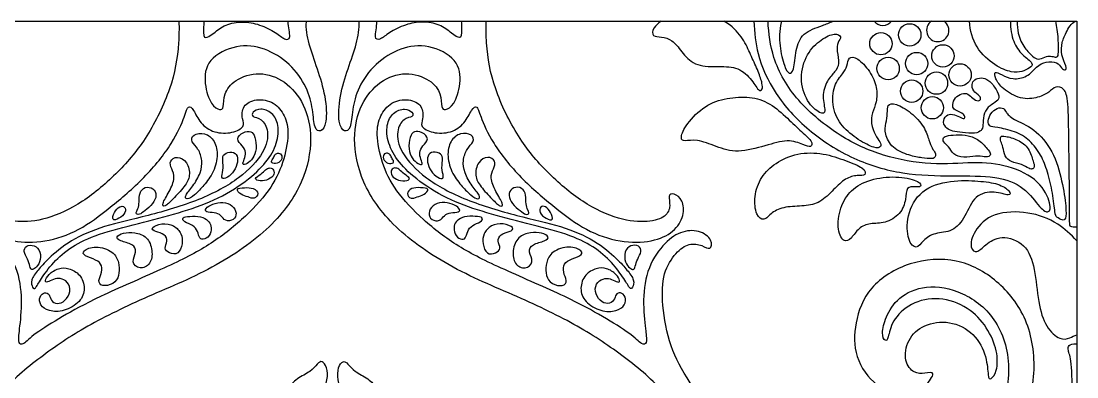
# Model space of a CAD drawing. Header units: millimetres. Extents: x 0 to 462, y -16 to 227.
# Drawn here: x 146.3 to 226.8, y 199.7 to 226.8 of the extents above; entities that cross this region are included whole.
import ezdxf

# ---------------------------------------------------------------- set-up
doc = ezdxf.new("R2010")
doc.units = ezdxf.units.MM
doc.header["$MEASUREMENT"] = 0
doc.layers.add('Layer 03', color=5, linetype='Continuous')

msp = doc.modelspace()

# ---------------------------------------------------------------- linework, layer by layer
at = {"layer": 'Layer 03'}
for p, q in [((0, 226.757), (226.757, 226.757)), ((226.757, 226.757), (226.757, 0))]:
    msp.add_line(p, q, dxfattribs=at)
for centre in [(214.025, 225.712), (211.835, 225.041), (214.556, 223.528), (216.554, 224.108), (212.382, 223.151), (216.061, 222.04), (217.86, 222.664), (214.176, 221.428), (215.749, 220.169)]:
    msp.add_circle(centre, 0.852, dxfattribs=at)
for centre, start, end in [((211.977, 227.283), 218.10612, 321.89388), ((216.162, 226.048), 123.63971, 56.36029)]:
    msp.add_arc(centre, 0.852, start, end, dxfattribs=at)
for points, knots in [([(158.368, 226.757), (158.381, 226.194), (158.347, 224.402), (157.866, 221.689), (155.956, 217.804), (153.812, 215.258), (151.024, 212.872), (148.205, 211.571), (145.954, 211.422), (144.634, 211.849), (144.281, 212.704), (144.56, 213.558), (144.077, 213.688), (143.371, 213.168), (143.254, 211.979), (144.033, 210.678), (145.676, 209.935), (148.128, 209.861), (150.803, 210.79), (153.054, 212.49), (155.789, 214.795), (157.989, 217.533), (158.881, 219.701), (159.046, 220.388), (159.47, 220.085), (159.972, 218.955), (161.017, 218.225), (162.497, 218.2), (163.435, 218.767), (163.164, 219.236), (163.164, 220.346), (164.224, 220.889), (165.655, 220.642), (166.469, 219.581), (166.79, 218.274), (166.351, 215.96), (165.365, 213.884), (163.216, 211.619), (160.563, 209.562), (157.308, 207.959), (151.962, 205.672), (149.449, 204.263), (147.273, 202.934), (146.466, 202.054), (146.124, 202.225), (146.173, 202.886), (146.466, 205.184), (146.226, 207.807), (144.911, 209.843), (143.591, 210.784), (142.13, 210.904), (141.063, 210.092), (141.263, 209.271), (141.885, 209.712), (142.906, 209.91), (143.924, 209.191), (144.925, 207.67), (145.025, 205.269), (144.406, 201.92), (143.024, 199.4), (140.519, 195.918), (136.682, 192.929), (132.966, 191.373), (127.299, 191.551), (123.522, 192.63), (119.418, 195.77), (118.19, 200.172), (119.291, 204.152), (122.056, 206.297), (124.959, 206.752), (127.064, 205.756), (127.975, 204.22), (128.288, 202.911), (127.975, 202.342), (127.747, 202.541), (127.519, 203.935), (126.097, 205.358), (123.877, 205.842), (121.601, 205.017), (120.178, 203.48), (119.382, 201.631), (119.439, 200.037), (119.979, 199.411), (120.15, 199.639), (120.207, 201.175), (121.117, 203.053), (123.081, 204.021), (125.101, 203.708), (126.324, 202.57), (126.58, 200.805), (125.755, 199.923), (124.991, 199.923), (124.052, 200.151), (124.887, 198.928), (126.196, 198.188), (128.757, 198.785), (130.379, 201.232), (130.35, 203.736), (129.365, 206.592), (126.168, 208.562), (122.457, 208.819), (119.368, 207.135), (117.027, 204.223), (116.334, 199.97), (117.546, 195.697), (120.318, 192.059), (124.873, 190.151), (129.454, 189.294), (134.556, 189.895), (137.121, 191.157), (139.622, 192.808), (141.085, 194.803), (141.315, 194.298), (140.483, 192.533), (140.769, 190.856), (141.119, 190.239)], [47.263535, 47.263535, 47.263535, 47.263535, 47.816807, 49.042878, 50.26895, 51.495022, 52.721094, 53.947166, 55.173238, 56.39931, 57.625382, 58.851454, 60.077526, 61.303598, 62.52967, 63.755742, 64.981814, 66.207886, 67.433958, 68.66003, 69.886102, 71.112174, 72.338246, 73.564318, 74.79039, 76.016462, 77.242534, 78.468606, 79.694678, 80.920749, 82.146821, 83.372893, 84.598965, 85.825037, 87.051109, 88.277181, 89.503253, 90.729325, 91.955397, 93.181469, 94.407541, 95.633613, 96.859685, 98.085757, 99.311829, 100.537901, 101.763973, 102.990045, 104.216117, 105.442189, 106.668261, 107.894333, 109.120405, 110.346477, 111.572549, 112.79862, 114.024692, 115.250764, 116.476836, 117.702908, 118.92898, 120.155052, 121.381124, 122.607196, 123.833268, 125.05934, 126.285412, 127.511484, 128.737556, 129.963628, 131.1897, 132.415772, 133.641844, 134.867916, 136.093988, 137.32006, 138.546132, 139.772204, 140.998276, 142.224348, 143.45042, 144.676491, 145.902563, 147.128635, 148.354707, 149.580779, 150.806851, 152.032923, 153.258995, 154.485067, 155.711139, 156.937211, 158.163283, 159.389355, 160.615427, 161.841499, 163.067571, 164.293643, 165.519715, 166.745787, 167.971859, 169.197931, 170.424003, 171.650075, 172.876147, 174.102219, 175.328291, 176.554362, 177.780434, 179.006506, 180.232578, 181.45865, 182.684722, 183.910794, 184.994153, 184.994153, 184.994153, 184.994153]), ([(168.059, 226.757), (168.057, 226.74), (168.001, 226.212), (168.201, 225.065), (168.893, 223.172), (169.562, 221.042), (169.661, 218.874), (169.144, 218.283), (168.676, 218.505), (168.577, 219.983), (168.183, 221.707), (166.866, 223.555), (164.897, 224.787), (162.786, 225.034), (160.436, 223.9), (160.247, 221.954), (160.82, 220.303), (161.535, 219.958), (161.786, 220.106), (161.762, 221.215), (162.526, 222.32), (164.504, 222.973), (166.475, 222.283), (167.978, 220.507), (168.598, 217.917), (167.975, 214.504), (165.592, 211.076), (161.037, 207.864), (155.567, 205.665), (150.975, 203.404), (147.61, 201.079), (144.369, 198.351), (142.939, 195.013), (141.936, 192.585), (142.247, 190.685), (143.496, 190.23), (144.422, 190.371), (145.105, 190.656), (145.362, 190.029), (144.65, 189.147), (143.658, 188.772), (142.986, 188.903), (142.936, 188.914)], [-232.995226, -232.995226, -232.995226, -232.995226, -232.953673, -231.727601, -230.501529, -229.275457, -228.049385, -226.823313, -225.597241, -224.371169, -223.145097, -221.919025, -220.692953, -219.466881, -218.240809, -217.014737, -215.788665, -214.562593, -213.336521, -212.110449, -210.884377, -209.658305, -208.432233, -207.206162, -205.98009, -204.754018, -203.527946, -202.301874, -201.075802, -199.84973, -198.623658, -197.397586, -196.171514, -194.945442, -193.71937, -192.493298, -191.267226, -190.041154, -188.815082, -187.58901, -186.362938, -186.264738, -186.264738, -186.264738, -186.264738]), ([(160.261, 226.757), (160.254, 226.549), (160.223, 225.748), (160.294, 225.336), (160.98, 225.808), (161.881, 226.536), (163.231, 226.757), (164.496, 226.536), (165.825, 225.872), (166.426, 225.314), (166.962, 225.357), (166.689, 226.296), (166.694, 226.752), (166.694, 226.757)], [-17.526117, -17.526117, -17.526117, -17.526117, -17.165007, -15.938936, -14.712864, -13.486792, -12.26072, -11.034648, -9.808576, -8.582504, -7.356432, -6.13036, -6.115479, -6.115479, -6.115479, -6.115479]), ([(197.2, 188.914), (197.149, 188.903), (196.478, 188.772), (195.486, 189.147), (194.774, 190.029), (195.03, 190.656), (195.714, 190.371), (196.639, 190.23), (197.888, 190.685), (198.199, 192.585), (197.197, 195.013), (195.767, 198.351), (192.526, 201.079), (189.16, 203.404), (184.569, 205.665), (179.099, 207.864), (174.544, 211.076), (172.161, 214.504), (171.538, 217.917), (172.157, 220.507), (173.66, 222.283), (175.631, 222.973), (177.61, 222.32), (178.374, 221.215), (178.349, 220.106), (178.601, 219.958), (179.315, 220.303), (179.889, 221.954), (179.699, 223.9), (177.349, 225.034), (175.239, 224.787), (173.27, 223.555), (171.953, 221.707), (171.559, 219.983), (171.46, 218.505), (170.992, 218.283), (170.475, 218.874), (170.573, 221.042), (171.242, 223.172), (171.935, 225.065), (172.135, 226.212), (172.079, 226.74), (172.077, 226.757)], [181.44293, 181.44293, 181.44293, 181.44293, 181.54113, 182.767202, 183.993274, 185.219346, 186.445418, 187.67149, 188.897562, 190.123634, 191.349706, 192.575778, 193.80185, 195.027922, 196.253994, 197.480066, 198.706138, 199.93221, 201.158282, 202.384354, 203.610425, 204.836497, 206.062569, 207.288641, 208.514713, 209.740785, 210.966857, 212.192929, 213.419001, 214.645073, 215.871145, 217.097217, 218.323289, 219.549361, 220.775433, 222.001505, 223.227577, 224.453649, 225.679721, 226.905793, 228.131865, 228.173418, 228.173418, 228.173418, 228.173418]), ([(179.874, 226.757), (179.882, 226.549), (179.913, 225.748), (179.841, 225.336), (179.155, 225.808), (178.255, 226.536), (176.904, 226.757), (175.639, 226.536), (174.31, 225.872), (173.71, 225.314), (173.174, 225.357), (173.447, 226.296), (173.442, 226.752), (173.442, 226.757)], [-17.526117, -17.526117, -17.526117, -17.526117, -17.165007, -15.938936, -14.712864, -13.486792, -12.26072, -11.034648, -9.808576, -8.582504, -7.356432, -6.13036, -6.115479, -6.115479, -6.115479, -6.115479]), ([(199.017, 190.239), (199.367, 190.856), (199.653, 192.533), (198.821, 194.298), (199.05, 194.803), (200.514, 192.808), (203.015, 191.157), (205.579, 189.895), (210.682, 189.294), (215.263, 190.151), (219.818, 192.059), (222.589, 195.697), (223.802, 199.97), (223.109, 204.223), (220.768, 207.135), (217.678, 208.819), (213.967, 208.562), (210.77, 206.592), (209.785, 203.736), (209.757, 201.232), (211.379, 198.785), (213.94, 198.188), (215.249, 198.928), (216.084, 200.151), (215.145, 199.923), (214.38, 199.923), (213.555, 200.805), (213.811, 202.57), (215.035, 203.708), (217.055, 204.021), (219.018, 203.053), (219.929, 201.175), (219.986, 199.639), (220.157, 199.411), (220.697, 200.037), (220.754, 201.631), (219.957, 203.48), (218.535, 205.017), (216.258, 205.842), (214.039, 205.358), (212.616, 203.935), (212.389, 202.541), (212.161, 202.342), (211.848, 202.911), (212.161, 204.22), (213.072, 205.756), (215.177, 206.752), (218.079, 206.297), (220.845, 204.152), (221.946, 200.172), (220.718, 195.77), (216.614, 192.63), (212.836, 191.551), (207.17, 191.373), (203.454, 192.929), (199.616, 195.918), (197.112, 199.4), (195.73, 201.92), (195.111, 205.269), (195.211, 207.67), (196.211, 209.191), (197.23, 209.91), (198.251, 209.712), (198.872, 209.271), (199.073, 210.092), (198.006, 210.904), (196.545, 210.784), (195.224, 209.843), (193.91, 207.807), (193.67, 205.184), (193.963, 202.886), (194.012, 202.225), (193.67, 202.054), (192.863, 202.934), (190.687, 204.263), (188.173, 205.672), (182.828, 207.959), (179.573, 209.562), (176.92, 211.619), (174.771, 213.884), (173.785, 215.96), (173.346, 218.274), (173.667, 219.581), (174.481, 220.642), (175.911, 220.889), (176.972, 220.346), (176.972, 219.236), (176.701, 218.767), (177.638, 218.2), (179.118, 218.225), (180.164, 218.955), (180.666, 220.085), (181.09, 220.388), (181.255, 219.701), (182.146, 217.533), (184.347, 214.795), (187.081, 212.49), (189.332, 210.79), (192.008, 209.861), (194.46, 209.935), (196.103, 210.678), (196.882, 211.979), (196.765, 213.168), (196.059, 213.688), (195.576, 213.558), (195.854, 212.704), (195.501, 211.849), (194.182, 211.422), (191.931, 211.571), (189.112, 212.872), (186.323, 215.258), (184.18, 217.804), (182.27, 221.689), (181.789, 224.402), (181.755, 226.194), (181.768, 226.757)], [27.157249, 27.157249, 27.157249, 27.157249, 28.240608, 29.46668, 30.692752, 31.918824, 33.144896, 34.370968, 35.59704, 36.823112, 38.049184, 39.275256, 40.501328, 41.7274, 42.953472, 44.179544, 45.405616, 46.631688, 47.857759, 49.083831, 50.309903, 51.535975, 52.762047, 53.988119, 55.214191, 56.440263, 57.666335, 58.892407, 60.118479, 61.344551, 62.570623, 63.796695, 65.022767, 66.248839, 67.474911, 68.700983, 69.927055, 71.153127, 72.379199, 73.605271, 74.831343, 76.057415, 77.283487, 78.509559, 79.73563, 80.961702, 82.187774, 83.413846, 84.639918, 85.86599, 87.092062, 88.318134, 89.544206, 90.770278, 91.99635, 93.222422, 94.448494, 95.674566, 96.900638, 98.12671, 99.352782, 100.578854, 101.804926, 103.030998, 104.25707, 105.483142, 106.709214, 107.935286, 109.161358, 110.38743, 111.613501, 112.839573, 114.065645, 115.291717, 116.517789, 117.743861, 118.969933, 120.196005, 121.422077, 122.648149, 123.874221, 125.100293, 126.326365, 127.552437, 128.778509, 130.004581, 131.230653, 132.456725, 133.682797, 134.908869, 136.134941, 137.361013, 138.587085, 139.813157, 141.039229, 142.265301, 143.491372, 144.717444, 145.943516, 147.169588, 148.39566, 149.621732, 150.847804, 152.073876, 153.299948, 154.52602, 155.752092, 156.978164, 158.204236, 159.430308, 160.65638, 161.882452, 163.108524, 164.334596, 164.887867, 164.887867, 164.887867, 164.887867]), ([(195.093, 226.757), (194.86, 226.598), (194.373, 226.134), (194.415, 225.555), (195.104, 225.58), (195.939, 225.358), (196.627, 224.474), (197.561, 223.343), (199.331, 223.269), (200.83, 223.343), (201.96, 222.434), (202.55, 221.328), (202.821, 221.574), (202.821, 221.942), (202.621, 222.576), (202.476, 222.932), (202.331, 223.289), (201.952, 224.08), (201.482, 225.218), (200.675, 226.256), (200.037, 226.666), (199.87, 226.757)], [4.619235, 4.619235, 4.619235, 4.619235, 5.065578, 5.789232, 6.512886, 7.236539, 7.960193, 8.683847, 9.407501, 10.131155, 10.854809, 11.578463, 12.302117, 13.025771, 13.749425, 13.749425, 13.749425, 14.473079, 15.196733, 15.920387, 16.16039, 16.16039, 16.16039, 16.16039]), ([(202.161, 226.757), (202.195, 225.875), (202.39, 224.082), (203.663, 221.211), (206.2, 218.392), (209.723, 216.138), (213.459, 215.048), (217.406, 214.963), (220.693, 214.998), (222.799, 214.19), (224.011, 212.401), (224.646, 212.113), (224.848, 212.719), (224.011, 214.623), (221.559, 215.835), (218.904, 216.065), (215.754, 215.754), (211.922, 216.44), (209.818, 217.389), (208.716, 218.091), (207.613, 218.792), (205.307, 220.648), (203.559, 223.708), (203.281, 225.82), (203.233, 226.757)], [57.475223, 57.475223, 57.475223, 57.475223, 58.885807, 60.670225, 62.454644, 64.239062, 66.023481, 67.807899, 69.592317, 71.376736, 73.161154, 74.945573, 76.729991, 78.514409, 80.298828, 82.083246, 83.867665, 85.652083, 87.436501, 87.436501, 87.436501, 89.22092, 91.005338, 92.40658, 92.40658, 92.40658, 92.40658]), ([(204.268, 226.757), (204.259, 226.719), (204.103, 226.059), (204.068, 224.888), (204.485, 223.198), (204.858, 222.693), (205.092, 222.823), (205.169, 223.14), (205.246, 223.458), (205.32, 224.597), (205.809, 225.884), (207.152, 226.338), (207.933, 226.633), (208.184, 226.757)], [10.662151, 10.662151, 10.662151, 10.662151, 10.712925, 11.536996, 12.361067, 13.185139, 14.00921, 14.00921, 14.00921, 14.833281, 15.657352, 16.481423, 16.939749, 16.939749, 16.939749, 16.939749]), ([(221.703, 226.757), (221.703, 226.753), (221.687, 226.196), (221.868, 225.125), (222.585, 224.166), (223.521, 223.521), (223.195, 223.195), (222.585, 222.898), (221.842, 222.807), (220.538, 223.315), (219.057, 224.602), (218.601, 226.028), (218.573, 226.757)], [3.075388, 3.075388, 3.075388, 3.075388, 3.080855, 3.851068, 4.621282, 5.391496, 6.16171, 6.931923, 7.702137, 8.472351, 9.242564, 9.95094, 9.95094, 9.95094, 9.95094]), ([(222.209, 226.757), (222.203, 226.427), (222.268, 225.614), (222.786, 224.657), (223.44, 224.033), (223.787, 223.787), (224.34, 224.047), (224.761, 224.134), (225.138, 223.975), (225.356, 224.062), (225.356, 224.686), (225.33, 225.839), (225.19, 226.542), (225.145, 226.757)], [1.686793, 1.686793, 1.686793, 1.686793, 2.102148, 2.802863, 3.503579, 4.204295, 4.905011, 5.605727, 6.306443, 7.007159, 7.707875, 8.40859, 8.711458, 8.711458, 8.711458, 8.711458]), ([(226.757, 210.047), (226.307, 210.537), (225.133, 211.558), (223.119, 212.296), (220.32, 212.259), (218.81, 210.749), (218.589, 209.423), (219.141, 209.055), (219.731, 209.718), (220.946, 210.528), (222.898, 209.865), (223.598, 207.987), (223.782, 205.298), (224.371, 203.404), (225.531, 202.443), (226.136, 202.612), (226.571, 202.825), (226.757, 202.874)], [2.267585, 2.267585, 2.267585, 2.267585, 3.001181, 4.001575, 5.001969, 6.002363, 7.002757, 8.003151, 9.003544, 10.003938, 11.004332, 12.004726, 13.00512, 14.005513, 15.005907, 16.006301, 16.725171, 16.725171, 16.725171, 16.725171])]:
    msp.add_open_spline(points, degree=3, knots=knots, dxfattribs=at)
for points in [[(226.757, 211.073), (226.506, 211.073), (226.254, 211.109), (226.182, 211.271), (226.205, 213.091), (226.144, 217.756), (226.107, 220.803), (225.822, 221.678), (225.1, 221.849), (224.681, 221.355), (223.864, 220.917), (222.476, 220.746), (221.04, 221.621), (220.526, 222.4), (220.431, 222.99), (221.021, 222.686), (221.838, 222.286), (223.002, 222.472), (223.686, 223.328), (224.39, 223.708), (225.302, 223.651), (225.568, 223.157), (225.91, 222.986), (226.006, 223.252), (225.53, 224.183), (225.599, 225.153), (225.94, 225.94), (226.427, 226.753), (226.757, 226.757)], [(207.558, 219.966), (207.562, 220.194), (207.302, 221.008), (207.71, 222.3), (208.364, 222.884), (208.683, 223.485), (208.471, 224.494), (208.506, 225.167), (208.909, 225.578), (208.36, 225.897), (207.296, 225.419), (206.143, 224.337), (205.594, 222.405), (206.161, 220.561), (207.278, 219.639), (207.554, 219.737), (207.558, 219.966)], [(211.408, 218.111), (211.281, 218.351), (211.05, 218.983), (211.159, 219.767), (211.506, 220.569), (211.579, 221.7), (211.032, 222.94), (210.011, 224.052), (209.336, 224.052), (209.281, 223.341), (208.971, 222.776), (208.224, 221.973), (208.078, 220.132), (208.825, 218.71), (210.102, 217.707), (211.433, 217.014), (211.87, 217.196), (211.816, 217.543), (211.536, 217.871), (211.408, 218.111)], [(219.603, 218.862), (219.616, 219.056), (219.597, 219.597), (219.972, 220.259), (220.581, 220.581), (220.904, 220.904), (220.663, 221.536), (220.047, 222.332), (219.461, 222.483), (218.92, 222.332), (218.74, 221.972), (218.804, 221.431), (219.42, 221.055), (219.465, 220.755), (219.164, 220.634), (218.728, 220.965), (218.383, 221.311), (217.842, 221.22), (217.381, 220.842), (217.237, 220.236), (217.451, 219.997), (217.914, 219.833), (218.278, 219.552), (218.206, 219.289), (217.863, 219.45), (217.278, 219.728), (216.781, 219.625), (216.501, 219.043), (216.846, 218.557), (217.255, 218.372), (217.989, 218.3), (219.068, 218.17), (219.515, 218.43), (219.589, 218.667), (219.603, 218.862)], [(205.656, 218.47), (205.312, 218.782), (204.616, 219.478), (203.199, 220.696), (201.658, 221.044), (199.869, 220.895), (198.235, 220.278), (196.811, 218.68), (196.536, 217.781), (196.836, 217.581), (197.76, 217.806), (199.284, 217.206), (200.882, 216.682), (203.08, 217.281), (204.762, 217.807), (205.986, 217.333), (206.552, 217.106), (206.677, 217.606), (205.999, 218.158), (205.656, 218.47)], [(215.734, 217.104), (215.651, 217.254), (215.491, 217.629), (215.185, 218.706), (214.157, 219.83), (212.904, 220.554), (212.277, 220.425), (212.358, 219.75), (212.213, 218.979), (212.084, 218.224), (212.647, 217.067), (214.045, 216.504), (214.961, 216.344), (215.78, 216.247), (216.021, 216.44), (215.989, 216.729), (215.817, 216.954), (215.734, 217.104)], [(148.482, 208.713), (148.885, 209.094), (150.053, 210.105), (152.581, 211.181), (155.886, 211.894), (160.03, 213.105), (163.118, 214.778), (164.983, 216.813), (165.255, 218.441), (164.644, 219.391), (163.898, 219.459), (163.932, 219.832), (164.542, 220.171), (165.492, 219.832), (166.001, 218.916), (165.899, 217.457), (165.085, 216.033), (163.593, 214.574), (161.049, 213.048), (158.403, 212.166), (155.303, 211.364), (152.093, 210.553), (150.168, 209.641), (148.748, 208.391), (147.802, 207.073), (147.397, 206.33), (147.228, 206.431), (147.025, 207.039), (147.633, 207.816), (148.078, 208.331), (148.482, 208.713)], [(191.654, 208.713), (191.251, 209.094), (190.082, 210.105), (187.555, 211.181), (184.25, 211.894), (180.106, 213.105), (177.018, 214.778), (175.153, 216.813), (174.881, 218.441), (175.492, 219.391), (176.238, 219.459), (176.204, 219.832), (175.593, 220.171), (174.644, 219.832), (174.135, 218.916), (174.237, 217.457), (175.051, 216.033), (176.543, 214.574), (179.087, 213.048), (181.733, 212.166), (184.833, 211.364), (188.042, 210.553), (189.968, 209.641), (191.387, 208.391), (192.333, 207.073), (192.739, 206.33), (192.908, 206.431), (193.11, 207.039), (192.502, 207.816), (192.057, 208.331), (191.654, 208.713)], [(225.904, 212.703), (225.859, 213.188), (225.661, 214.558), (224.98, 216.92), (223.508, 218.652), (221.815, 219.295), (221.322, 219.852), (221.236, 220.152), (220.678, 220.195), (220.164, 219.724), (219.949, 219.123), (220.078, 218.737), (220.55, 218.694), (222.072, 218.394), (223.187, 217.73), (224.066, 216.551), (224.519, 215.343), (224.931, 213.648), (225.105, 212.018), (225.17, 211.866), (225.67, 211.561), (225.931, 211.648), (225.949, 212.218), (225.904, 212.703)], [(160.185, 214.174), (160.421, 214.441), (160.96, 215.091), (161.389, 216.495), (161.127, 217.685), (160.365, 218.304), (159.366, 218.161), (159.27, 217.566), (159.865, 217.067), (160.175, 216.138), (160.056, 215.256), (159.443, 214.166), (158.77, 213.462), (158.919, 213.116), (159.547, 213.489), (159.95, 213.906), (160.185, 214.174)], [(163.994, 216.344), (164.122, 216.529), (164.314, 216.968), (164.17, 218.018), (163.902, 218.409), (163.243, 218.348), (162.646, 217.792), (163.243, 217.256), (163.491, 216.783), (163.354, 216.229), (163.146, 215.793), (163.545, 215.862), (163.866, 216.16), (163.994, 216.344)], [(176.142, 216.344), (176.014, 216.529), (175.822, 216.968), (175.966, 218.018), (176.233, 218.409), (176.892, 218.348), (177.489, 217.792), (176.892, 217.256), (176.645, 216.783), (176.782, 216.229), (176.99, 215.793), (176.591, 215.862), (176.27, 216.16), (176.142, 216.344)], [(179.95, 214.174), (179.715, 214.441), (179.175, 215.091), (178.747, 216.495), (179.009, 217.685), (179.771, 218.304), (180.77, 218.161), (180.865, 217.566), (180.27, 217.067), (179.961, 216.138), (180.08, 215.256), (180.693, 214.166), (181.366, 213.462), (181.217, 213.116), (180.588, 213.489), (180.186, 213.906), (179.95, 214.174)], [(219.998, 216.965), (219.84, 217.174), (219.286, 217.777), (218.502, 218.079), (217.521, 218.124), (216.751, 218.034), (216.51, 217.837), (216.631, 217.49), (217.098, 217.098), (217.415, 216.479), (218.396, 216.359), (219.271, 216.555), (219.875, 216.359), (220.237, 216.525), (220.157, 216.756), (219.998, 216.965)], [(223.416, 216.133), (223.348, 216.37), (223.149, 217.109), (222.252, 217.777), (221.25, 218.023), (220.88, 218.023), (220.951, 217.601), (221.144, 217.214), (221.232, 216.44), (221.724, 216.018), (222.586, 215.895), (223.131, 215.491), (223.413, 215.491), (223.554, 215.684), (223.483, 215.895), (223.416, 216.133)], [(157.928, 213.239), (158.192, 213.512), (158.845, 214.196), (159.265, 214.966), (159.032, 216.086), (158.215, 216.529), (157.609, 216.132), (157.795, 215.526), (158.122, 214.896), (157.656, 213.776), (157.002, 212.773), (157.259, 212.563), (157.663, 212.967), (157.928, 213.239)], [(162.322, 215.076), (162.494, 215.242), (162.781, 215.685), (162.899, 216.389), (162.605, 216.839), (161.882, 216.761), (161.627, 216.389), (161.803, 215.587), (161.569, 214.883), (161.745, 214.688), (162.149, 214.909), (162.322, 215.076)], [(165.681, 216.578), (165.628, 216.5), (165.537, 216.27), (165.317, 216.013), (165.71, 215.846), (166.236, 216.148), (166.219, 216.666), (165.856, 216.735), (165.734, 216.655), (165.681, 216.578)], [(174.455, 216.578), (174.508, 216.5), (174.599, 216.27), (174.819, 216.013), (174.425, 215.846), (173.9, 216.148), (173.917, 216.666), (174.28, 216.735), (174.401, 216.655), (174.455, 216.578)], [(177.814, 215.076), (177.641, 215.242), (177.354, 215.685), (177.237, 216.389), (177.53, 216.839), (178.254, 216.761), (178.509, 216.389), (178.332, 215.587), (178.567, 214.883), (178.391, 214.688), (177.987, 214.909), (177.814, 215.076)], [(182.208, 213.239), (181.944, 213.512), (181.29, 214.196), (180.87, 214.966), (181.104, 216.086), (181.92, 216.529), (182.527, 216.132), (182.34, 215.526), (182.014, 214.896), (182.48, 213.776), (183.133, 212.773), (182.877, 212.563), (182.472, 212.967), (182.208, 213.239)], [(209.131, 216.147), (208.611, 216.337), (207.484, 216.733), (205.451, 216.778), (203.738, 215.956), (202.687, 214.951), (202.116, 213.398), (202.321, 211.936), (202.915, 211.479), (203.486, 212.21), (204.491, 212.667), (206.045, 212.667), (207.21, 212.895), (208.26, 213.969), (209.129, 214.837), (210.068, 215.052), (210.738, 214.977), (210.604, 215.594), (209.651, 215.957), (209.131, 216.147)], [(164.958, 215.444), (164.859, 215.361), (164.656, 215.108), (164.005, 214.769), (164.537, 214.538), (165.23, 214.68), (165.691, 215.088), (165.549, 215.585), (165.247, 215.603), (165.056, 215.526), (164.958, 215.444)], [(175.178, 215.444), (175.277, 215.361), (175.479, 215.108), (176.131, 214.769), (175.599, 214.538), (174.906, 214.68), (174.445, 215.088), (174.587, 215.585), (174.888, 215.603), (175.08, 215.526), (175.178, 215.444)], [(211.285, 214.722), (210.678, 214.571), (209.628, 214.068), (208.771, 212.801), (208.429, 211.019), (208.977, 209.82), (209.604, 210.203), (210.104, 211.036), (211.011, 211.406), (212.121, 211.332), (213.379, 212.053), (213.768, 213.238), (213.731, 214.163), (214.49, 214.163), (214.915, 214.108), (214.878, 214.57), (213.268, 214.977), (211.892, 214.874), (211.285, 214.722)], [(155.789, 212.343), (155.967, 212.485), (156.424, 212.856), (156.702, 213.519), (156.466, 214.076), (155.76, 214.183), (155.332, 213.712), (155.354, 212.963), (155.268, 212.471), (155.011, 212.086), (155.354, 212), (155.61, 212.2), (155.789, 212.343)], [(164.03, 214.01), (163.84, 214.086), (163.368, 214.103), (162.614, 214.017), (163.089, 213.521), (163.646, 213.395), (164.101, 213.167), (164.506, 213.647), (164.219, 213.934), (164.03, 214.01)], [(176.106, 214.01), (176.296, 214.086), (176.768, 214.103), (177.521, 214.017), (177.046, 213.521), (176.49, 213.395), (176.035, 213.167), (175.63, 213.647), (175.917, 213.934), (176.106, 214.01)], [(184.347, 212.343), (184.169, 212.485), (183.712, 212.856), (183.434, 213.519), (183.669, 214.076), (184.376, 214.183), (184.804, 213.712), (184.782, 212.963), (184.868, 212.471), (185.124, 212.086), (184.782, 212), (184.525, 212.2), (184.347, 212.343)], [(219.224, 214.584), (218.618, 214.631), (217.157, 214.686), (214.798, 213.992), (213.744, 211.911), (213.855, 209.997), (214.548, 209.331), (215.02, 210.08), (215.908, 210.69), (217.295, 210.663), (218.294, 211.856), (218.932, 213.576), (220.514, 213.881), (221.707, 213.382), (221.735, 213.826), (220.792, 214.409), (219.83, 214.538), (219.224, 214.584)], [(153.798, 211.758), (153.989, 211.866), (154.362, 212.182), (154.254, 212.698), (153.867, 212.698), (153.414, 212.225), (153.221, 211.535), (153.608, 211.65), (153.798, 211.758)], [(162.404, 212.698), (162.224, 212.849), (161.739, 213.033), (160.911, 212.857), (160.333, 212.506), (160.384, 212.179), (161.086, 212.204), (161.588, 212.004), (161.864, 211.502), (162.567, 211.602), (162.818, 212.129), (162.584, 212.547), (162.404, 212.698)], [(177.732, 212.698), (177.912, 212.849), (178.397, 213.033), (179.225, 212.857), (179.802, 212.506), (179.752, 212.179), (179.049, 212.204), (178.547, 212.004), (178.271, 211.502), (177.569, 211.602), (177.318, 212.129), (177.552, 212.547), (177.732, 212.698)], [(186.337, 211.758), (186.147, 211.866), (185.774, 212.182), (185.882, 212.698), (186.269, 212.698), (186.721, 212.225), (186.915, 211.535), (186.528, 211.65), (186.337, 211.758)], [(160.566, 211.568), (160.438, 211.688), (160.075, 211.936), (159.133, 211.911), (158.563, 211.836), (158.736, 211.465), (159.455, 211.242), (159.827, 210.771), (159.901, 210.176), (160.322, 210.102), (160.818, 210.523), (160.843, 211.217), (160.694, 211.448), (160.566, 211.568)], [(179.57, 211.568), (179.698, 211.688), (180.061, 211.936), (181.003, 211.911), (181.573, 211.836), (181.399, 211.465), (180.681, 211.242), (180.309, 210.771), (180.235, 210.176), (179.813, 210.102), (179.318, 210.523), (179.293, 211.217), (179.442, 211.448), (179.57, 211.568)], [(156.302, 209.303), (156.257, 209.665), (155.981, 210.397), (154.98, 210.715), (154.101, 210.666), (153.515, 210.348), (153.808, 210.031), (154.906, 209.787), (155.199, 209.225), (154.687, 208.42), (155.37, 207.809), (156.249, 208.224), (156.347, 208.94), (156.302, 209.303)], [(158.512, 210.576), (158.406, 210.812), (158.031, 211.252), (157.055, 211.423), (156.151, 211.032), (156.542, 210.715), (157.323, 210.568), (157.543, 210.007), (157.201, 209.469), (157.592, 209.079), (158.349, 208.957), (158.666, 209.836), (158.617, 210.34), (158.512, 210.576)], [(181.624, 210.576), (181.73, 210.812), (182.104, 211.252), (183.081, 211.423), (183.984, 211.032), (183.594, 210.715), (182.812, 210.568), (182.593, 210.007), (182.934, 209.469), (182.544, 209.079), (181.787, 208.957), (181.469, 209.836), (181.518, 210.34), (181.624, 210.576)], [(183.834, 209.303), (183.878, 209.665), (184.155, 210.397), (185.156, 210.715), (186.035, 210.666), (186.621, 210.348), (186.328, 210.031), (185.229, 209.787), (184.936, 209.225), (185.449, 208.42), (184.766, 207.809), (183.887, 208.224), (183.789, 208.94), (183.834, 209.303)], [(147.436, 207.987), (147.548, 208.084), (147.802, 208.35), (147.875, 209.256), (147.367, 209.746), (146.696, 209.691), (146.497, 209.238), (146.859, 208.658), (147.022, 208.059), (147.131, 207.769), (147.325, 207.89), (147.436, 207.987)], [(153.758, 208.393), (153.689, 208.669), (153.429, 209.253), (151.991, 209.716), (150.968, 209.278), (151.114, 208.888), (152.113, 208.596), (152.552, 208.181), (152.454, 207.475), (152.137, 206.841), (152.673, 206.525), (153.599, 206.841), (153.843, 207.597), (153.827, 208.116), (153.758, 208.393)], [(186.378, 208.393), (186.447, 208.669), (186.707, 209.253), (188.145, 209.716), (189.168, 209.278), (189.022, 208.888), (188.023, 208.596), (187.584, 208.181), (187.682, 207.475), (187.998, 206.841), (187.462, 206.525), (186.536, 206.841), (186.293, 207.597), (186.309, 208.116), (186.378, 208.393)], [(192.699, 207.987), (192.588, 208.084), (192.334, 208.35), (192.261, 209.256), (192.769, 209.746), (193.44, 209.691), (193.639, 209.238), (193.277, 208.658), (193.113, 208.059), (193.005, 207.769), (192.811, 207.89), (192.699, 207.987)], [(149.865, 206.874), (150.01, 206.701), (150.162, 206.188), (149.71, 205.431), (149.085, 205.181), (148.586, 205.494), (148.523, 205.993), (148.148, 206.16), (147.711, 205.827), (147.753, 205.119), (148.419, 204.661), (149.606, 204.619), (150.917, 205.39), (151.271, 206.41), (150.876, 207.534), (149.96, 207.971), (149.21, 208.013), (148.398, 207.492), (148.128, 206.951), (148.315, 206.847), (148.815, 207.138), (149.293, 207.222), (149.72, 207.046), (149.865, 206.874)], [(190.271, 206.874), (190.126, 206.701), (189.973, 206.188), (190.426, 205.431), (191.051, 205.181), (191.55, 205.494), (191.613, 205.993), (191.987, 206.16), (192.425, 205.827), (192.383, 205.119), (191.717, 204.661), (190.53, 204.619), (189.218, 205.39), (188.864, 206.41), (189.26, 207.534), (190.176, 207.971), (190.926, 208.013), (191.738, 207.492), (192.008, 206.951), (191.821, 206.847), (191.321, 207.138), (190.842, 207.222), (190.416, 207.046), (190.271, 206.874)], [(226.757, 180.514), (226.471, 180.514), (226.333, 180.822), (226.256, 181.567), (226.405, 184.009), (226.402, 187.371), (226.39, 192.297), (226.421, 198.008), (226.364, 201.051), (226.053, 201.736), (226.095, 202.109), (226.406, 202.213), (226.757, 202.213)], [(167.21, 196.519), (167.022, 196.811), (166.619, 197.55), (166.619, 198.821), (167.325, 199.567), (168.434, 200.091), (168.918, 200.716), (169.26, 200.958), (169.664, 200.474), (169.724, 199.446), (169.301, 198.438), (168.575, 197.833), (168.151, 196.925), (168.151, 195.897), (167.748, 195.796), (167.399, 196.226), (167.21, 196.519)], [(172.925, 196.519), (173.114, 196.811), (173.517, 197.55), (173.517, 198.821), (172.811, 199.567), (171.702, 200.091), (171.218, 200.716), (170.875, 200.958), (170.472, 200.474), (170.412, 199.446), (170.835, 198.438), (171.561, 197.833), (171.984, 196.925), (171.984, 195.897), (172.388, 195.796), (172.737, 196.226), (172.925, 196.519)]]:
    msp.add_open_spline(points, degree=3, dxfattribs=at)

doc.saveas('drawing.dxf')
